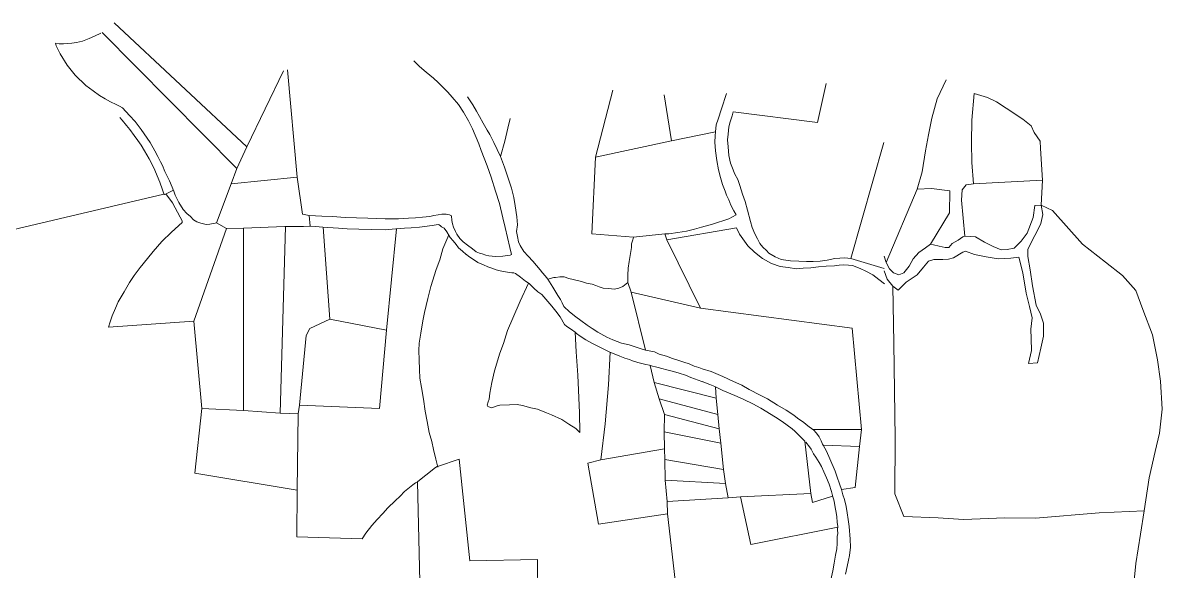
# Model space of a CAD drawing. Header units: millimetres. Extents: x 612319 to 615713, y 1315830 to 1319872.
# Drawn here: x 613023 to 614256, y 1318373 to 1318966 of the extents above; entities that cross this region are included whole.
import ezdxf

# ---------------------------------------------------------------- set-up
doc = ezdxf.new("R2010")
doc.units = ezdxf.units.MM
doc.layers.add('2', color=7, linetype='Continuous')
doc.layers.add('3', color=7, linetype='Continuous')

msp = doc.modelspace()

# ---------------------------------------------------------------- linework, layer by layer
at = {"layer": '2', "color": 1, "lineweight": 0}
for p, q in [((613122.069, 1318966.411), (613265.332, 1318832.446)), ((613108.861, 1318956.023), (613254.783, 1318808.87)), ((613265.332, 1318832.446), (613305.299, 1318914.561)), ((613309.494, 1318915.425), (613319.869, 1318799.449)), ((613882.987, 1318858.514), (613892.184, 1318900.768)), ((613661.303, 1318893.543), (613642.744, 1318820.984)), ((613717.131, 1318888.405), (613724.894, 1318838.647)), ((613791.654, 1318870.03), (613882.987, 1318858.514)), ((613547.748, 1318852.484), (613544.599, 1318838.527)), ((613550.363, 1318862.886), (613547.748, 1318852.484)), ((613724.894, 1318838.647), (613642.744, 1318820.984)), ((613724.894, 1318838.647), (613772.707, 1318848.569)), ((613254.783, 1318808.87), (613265.332, 1318832.446)), ((613544.599, 1318838.527), (613540.033, 1318821.785)), ((613954.758, 1318837.098), (613918.862, 1318711.555)), ((613642.744, 1318820.984), (613638.585, 1318738.271)), ((613248.337, 1318792.133), (613254.783, 1318808.87)), ((613232.602, 1318750.033), (613248.337, 1318792.133)), ((613319.869, 1318799.449), (613248.337, 1318792.133)), ((613319.869, 1318799.449), (613325.763, 1318759.394)), ((613005.765, 1318740.995), (613175.68, 1318781.153)), ((613186.485, 1318784.221), (613187.756, 1318779.917)), ((613187.756, 1318779.917), (613191.821, 1318772.292)), ((613191.821, 1318772.292), (613196.521, 1318764.666)), ((613196.521, 1318764.666), (613200.458, 1318760.218)), ((614117.992, 1318768.866), (614124.852, 1318769.138)), ((613200.458, 1318760.218), (613204.394, 1318756.913)), ((613204.394, 1318756.913), (613207.697, 1318753.227)), ((613207.697, 1318753.227), (613211.506, 1318751.193)), ((613325.763, 1318759.394), (613332.737, 1318758.196)), ((613332.737, 1318758.196), (613333.891, 1318746.456)), ((613243.614, 1318743.992), (613207.986, 1318643.675)), ((613211.506, 1318751.193), (613215.695, 1318749.667)), ((613215.695, 1318749.667), (613221.536, 1318748.394)), ((613221.536, 1318748.394), (613225.344, 1318748.775)), ((613225.344, 1318748.775), (613229.025, 1318749.409)), ((613229.025, 1318749.409), (613231.183, 1318749.663)), ((613231.183, 1318749.663), (613232.602, 1318750.033)), ((613243.614, 1318743.992), (613232.602, 1318750.033)), ((613261.901, 1318744.389), (613243.614, 1318743.992)), ((613261.774, 1318547.262), (613261.901, 1318744.389)), ((613306.735, 1318746.276), (613261.901, 1318744.389)), ((613307.477, 1318746.278), (613301.375, 1318544.478)), ((613355.421, 1318645.953), (613347.944, 1318745.502)), ((613427.52, 1318743.81), (613416.557, 1318634.142)), ((613638.585, 1318738.271), (613683.885, 1318734.486)), ((613681.801, 1318727.257), (613683.103, 1318731.696)), ((613683.103, 1318731.696), (613683.885, 1318734.486)), ((613683.885, 1318734.486), (613717.812, 1318738.162)), ((613717.812, 1318738.162), (613720.05, 1318731.662)), ((613720.05, 1318731.662), (613756.458, 1318657.784)), ((613680.06, 1318714.942), (613681.519, 1318723.446)), ((613681.519, 1318723.446), (613681.801, 1318727.257)), ((613678.182, 1318701.229), (613678.995, 1318708.213)), ((613678.995, 1318708.213), (613680.06, 1318714.942)), ((613955.22, 1318700.714), (613918.862, 1318711.555)), ((613955.172, 1318714.27), (613957.067, 1318707.154)), ((613591.247, 1318689.069), (613597.611, 1318691.18)), ((613597.611, 1318691.18), (613599.515, 1318691.038)), ((613599.515, 1318691.038), (613603.965, 1318691.893)), ((613603.965, 1318691.893), (613608.788, 1318691.729)), ((613608.788, 1318691.729), (613613.982, 1318690.036)), ((613677.746, 1318693.606), (613678.182, 1318701.229)), ((613677.813, 1318685.471), (613677.746, 1318693.606)), ((613613.982, 1318690.036), (613624.755, 1318687.41)), ((613624.755, 1318687.41), (613627.67, 1318686.751)), ((613627.67, 1318686.751), (613632.99, 1318684.93)), ((613632.99, 1318684.93), (613638.949, 1318683.867)), ((613638.949, 1318683.867), (613643.001, 1318682.31)), ((613643.001, 1318682.31), (613646.8, 1318680.882)), ((613646.8, 1318680.882), (613651.106, 1318679.451)), ((613651.106, 1318679.451), (613656.945, 1318679.151)), ((613656.945, 1318679.151), (613663.415, 1318678.465)), ((613663.415, 1318678.465), (613667.867, 1318679.574)), ((613667.867, 1318679.574), (613672.45, 1318681.318)), ((613672.45, 1318681.318), (613677.813, 1318685.471)), ((613677.813, 1318685.471), (613681.421, 1318675.274)), ((613681.421, 1318675.274), (613696.835, 1318612.618)), ((613681.421, 1318675.274), (613756.458, 1318657.784)), ((613756.458, 1318657.784), (613920.597, 1318636.168)), ((613207.986, 1318643.675), (613115.762, 1318637.248)), ((613207.986, 1318643.675), (613216.709, 1318549.443)), ((613333.523, 1318635.919), (613355.421, 1318645.953)), ((613355.421, 1318645.953), (613416.557, 1318634.142)), ((613329.669, 1318628.19), (613333.523, 1318635.919)), ((613416.557, 1318634.142), (613408.828, 1318549.415)), ((613920.597, 1318636.168), (613930.463, 1318526.653)), ((613322.376, 1318553.12), (613329.669, 1318628.19)), ((613656.711, 1318574.975), (613658.76, 1318610.126)), ((613706.12, 1318577.469), (613701.983, 1318595.944)), ((614111.157, 1318598.228), (614121.066, 1318598.764)), ((613653.165, 1318532.673), (613656.711, 1318574.975)), ((613706.12, 1318577.469), (613773.19, 1318560.695)), ((613711.732, 1318559.769), (613706.12, 1318577.469)), ((613772.465, 1318572.828), (613773.19, 1318560.695)), ((613711.732, 1318559.769), (613775.228, 1318542.904)), ((613717.221, 1318542.831), (613711.732, 1318559.769)), ((613773.19, 1318560.695), (613775.228, 1318542.904)), ((613216.709, 1318549.443), (613209.32, 1318479.585)), ((613216.709, 1318549.443), (613261.774, 1318547.262)), ((613261.774, 1318547.262), (613301.375, 1318544.478)), ((613301.375, 1318544.478), (613321.179, 1318543.722)), ((613319.811, 1318460.99), (613321.179, 1318543.722)), ((613321.179, 1318543.722), (613322.376, 1318553.12)), ((613408.828, 1318549.415), (613322.376, 1318553.12)), ((613716.859, 1318524.277), (613717.221, 1318542.831)), ((613717.221, 1318542.831), (613776.503, 1318527.528)), ((613775.228, 1318542.904), (613776.503, 1318527.528)), ((613648.369, 1318493.937), (613653.165, 1318532.673)), ((613716.859, 1318524.277), (613778.286, 1318512.025)), ((613717.26, 1318505.846), (613716.859, 1318524.277)), ((613776.503, 1318527.528), (613778.286, 1318512.025)), ((613930.463, 1318526.653), (613878.026, 1318526.808)), ((613928.297, 1318508.24), (613930.463, 1318526.653)), ((613717.26, 1318505.846), (613648.369, 1318493.937)), ((613717.573, 1318494.151), (613717.26, 1318505.846)), ((613778.286, 1318512.025), (613781.344, 1318483.305)), ((613875.831, 1318457.598), (613869.123, 1318514.243)), ((613889.202, 1318509.816), (613928.297, 1318508.24)), ((613928.297, 1318508.24), (613923.784, 1318464.042)), ((613471.905, 1318486.802), (613495.236, 1318494.617)), ((613495.236, 1318494.617), (613506.788, 1318384.608)), ((613648.369, 1318493.937), (613634.253, 1318490.338)), ((613717.573, 1318494.151), (613781.344, 1318483.305)), ((613718.205, 1318471.778), (613717.573, 1318494.151)), ((613634.253, 1318490.338), (613645.806, 1318424.304)), ((613781.344, 1318483.305), (613783.508, 1318468.183)), ((613209.32, 1318479.585), (613319.811, 1318460.99)), ((613453.768, 1318306.767), (613450.27, 1318469.981)), ((613718.205, 1318471.778), (613783.508, 1318468.183)), ((613720.359, 1318449.014), (613718.205, 1318471.778)), ((613319.811, 1318460.99), (613319.392, 1318410.662)), ((613783.508, 1318468.183), (613786.155, 1318452.68)), ((613799.748, 1318453.741), (613875.831, 1318457.598)), ((613875.831, 1318457.598), (613877.424, 1318447.675)), ((613923.784, 1318464.042), (613909.04, 1318461.87)), ((613720.359, 1318449.014), (613786.155, 1318452.68)), ((613720.79, 1318435.666), (613720.359, 1318449.014)), ((613786.155, 1318452.68), (613799.748, 1318453.741)), ((613799.748, 1318453.741), (613810.75, 1318402.2)), ((613877.424, 1318447.675), (613899.224, 1318454.741)), ((613645.806, 1318424.304), (613720.79, 1318435.666)), ((613728.88, 1318363.68), (613720.79, 1318435.666)), ((613810.75, 1318402.2), (613904.785, 1318421.073)), ((613319.392, 1318410.662), (613390.106, 1318408.452)), ((613506.788, 1318384.608), (613579.937, 1318386.195)), ((613579.937, 1318386.195), (613579.477, 1318306.762))]:
    msp.add_line(p, q, dxfattribs=at)
for points in [[(613107.488, 1318955.029), (613100.489, 1318952.025), (613095.016, 1318949.264), (613087.639, 1318946.644), (613081.283, 1318945.033), (613076.076, 1318944.559), (613071.25, 1318943.955), (613067.059, 1318943.601), (613062.49, 1318943.758), (613058.559, 1318944.419), (613059.051, 1318941.62), (613063.571, 1318932.822), (613071.118, 1318920.699), (613079.688, 1318909.968), (613091.301, 1318898.582), (613099.012, 1318892.94), (613105.965, 1318887.939), (613112.037, 1318884.341), (613117.985, 1318881.125), (613123.932, 1318877.909), (613127.604, 1318876.36), (613131.02, 1318874.431), (613138.59, 1318866.249), (613144.519, 1318859.729), (613151.197, 1318851.043), (613157.617, 1318841.724), (613160.763, 1318836.875), (613165.79, 1318828.073), (613169.182, 1318821.824), (613172.196, 1318816.086), (613174.204, 1318812.006), (613176.832, 1318805.507), (613181.852, 1318795.435), (613186.485, 1318784.221)], [(613446.193, 1318925.188), (613452.375, 1318919.322), (613459.567, 1318913.165), (613467.517, 1318906.494), (613472.435, 1318901.752), (613478.484, 1318895.604), (613482.896, 1318891.248), (613487.557, 1318886.128), (613494.353, 1318877.94), (613499.754, 1318869.89), (613505.399, 1318860.568), (613509.524, 1318851.638), (613516.389, 1318835.442), (613519.003, 1318828.304), (613525.357, 1318811.604), (613529.965, 1318799.366), (613534.426, 1318784.332), (613538.773, 1318770.952), (613542.341, 1318755.418), (613545.06, 1318745.228), (613547.648, 1318734.404), (613550.106, 1318723.327), (613551.702, 1318715.815), (613550.428, 1318715.317), (613542.422, 1318714.235), (613534.42, 1318713.916), (613527.188, 1318714.608), (613523.892, 1318715.269), (613520.091, 1318716.443), (613517.179, 1318717.482), (613513.761, 1318718.907), (613509.466, 1318721.864), (613504.162, 1318725.846), (613499.492, 1318729.695), (613495.962, 1318733.155), (613492.822, 1318737.755), (613491.32, 1318740.69), (613489.196, 1318745.409), (613487.952, 1318748.978), (613487.218, 1318752.797), (613486.746, 1318757.758), (613484.595, 1318758.664), (613481.045, 1318759.455), (613476.603, 1318759.616), (613472.533, 1318758.758), (613467.704, 1318758.16), (613463.506, 1318757.049), (613455.627, 1318756.094), (613447.879, 1318755.646), (613440.51, 1318755.068), (613429.46, 1318754.518), (613415.239, 1318754.375), (613396.325, 1318755.031), (613371.954, 1318755.983), (613358.249, 1318756.98), (613346.445, 1318757.453), (613332.737, 1318758.196)], [(613784.563, 1318890.04), (613778.982, 1318873.306), (613775.474, 1318862.402), (613773.397, 1318856.19), (613772.707, 1318848.569)], [(613504.064, 1318886.38), (613509.841, 1318877.692), (613514.108, 1318870.795), (613517.368, 1318865.177), (613521.252, 1318858.029), (613525.512, 1318850.242), (613528.525, 1318845.516), (613532.78, 1318837.094), (613536.279, 1318829.44), (613540.033, 1318821.785)], [(613185.946, 1318785.525), (613176.819, 1318780.853), (613175.527, 1318781.389), (613174.183, 1318785.954), (613171.183, 1318794.234), (613164.798, 1318809.78), (613159.903, 1318819.47), (613154.873, 1318827.89), (613151.1, 1318834.015), (613147.701, 1318838.993), (613143.671, 1318844.484), (613138.884, 1318850.997), (613135.227, 1318855.214), (613130.563, 1318860.964), (613128.043, 1318864.157)], [(613918.862, 1318711.555), (613912.519, 1318712.24), (613901.594, 1318711.435), (613893.329, 1318709.847), (613885.956, 1318708.634), (613878.335, 1318708.185), (613871.099, 1318708.368), (613862.593, 1318708.561), (613853.583, 1318709.14), (613843.563, 1318710.616), (613836.98, 1318713.21), (613830.282, 1318717.457), (613827.635, 1318720.146), (613823.727, 1318723.99), (613820.454, 1318727.829), (613817.952, 1318732.932), (613815.198, 1318738.292), (613812.2, 1318745.052), (613810.596, 1318751.42), (613807.132, 1318763.903), (613804.532, 1318773.075), (613801.671, 1318781.105), (613798.945, 1318790.405), (613796.582, 1318797.16), (613793.575, 1318802.649), (613790.334, 1318810.936), (613788.711, 1318814.635), (613786.993, 1318822.783), (613786.174, 1318832.449), (613785.594, 1318839.953), (613786.147, 1318846.05), (613786.965, 1318853.797), (613788.529, 1318859.377), (613790.48, 1318865.717), (613791.654, 1318870.03)], [(613772.707, 1318848.569), (613772.039, 1318844.126), (613771.991, 1318837.517), (613772.556, 1318827.98), (613773.878, 1318817.674), (613775.962, 1318807.489), (613777.806, 1318799.213), (613780.035, 1318791.569), (613782.904, 1318784.429), (613784.395, 1318779.969), (613787.025, 1318774.991), (613789.015, 1318769.383), (613792.524, 1318763), (613794.905, 1318758.787), (613787.129, 1318754.526), (613769.439, 1318748.817), (613757.479, 1318745.352), (613749.846, 1318743.377), (613741.197, 1318741.284), (613731.918, 1318739.831), (613722.129, 1318738.128), (613717.812, 1318738.162)], [(613540.033, 1318821.785), (613544.394, 1318810.438), (613547.995, 1318799.352), (613551.844, 1318787.501), (613554.184, 1318777.569), (613555.769, 1318768.532), (613557.713, 1318756.569), (613558.285, 1318747.921), (613557.344, 1318740.811), (613558.194, 1318735.466), (613559.548, 1318729.608), (613561.17, 1318725.783), (613565.058, 1318719.143), (613569.974, 1318714.274), (613574.759, 1318708.772), (613582.815, 1318699.303), (613585.33, 1318695.979), (613588.227, 1318692.779), (613591.247, 1318689.069)], [(613177.991, 1318781.453), (613184.857, 1318771.803), (613193.275, 1318756.373), (613195.66, 1318752.327), (613195.526, 1318750.513), (613184.038, 1318740.161), (613173.567, 1318729.93), (613164.109, 1318719.312), (613157.843, 1318711.724), (613150.168, 1318701.984), (613143.514, 1318693.255), (613138.39, 1318685.534), (613132.618, 1318675.528), (613126.334, 1318664.763), (613123.501, 1318658.044), (613119.896, 1318649.424), (613117.7, 1318642.955), (613115.762, 1318637.248)], [(614042.365, 1318735.861), (614053.804, 1318734.875), (614063.478, 1318729.307), (614072.896, 1318724.501), (614081.801, 1318720.965), (614088.154, 1318721.236), (614095.773, 1318722.782), (614103.119, 1318730.43), (614109.699, 1318739.093), (614116.254, 1318755.893), (614117.992, 1318768.866)], [(614121.066, 1318598.764), (614124.574, 1318614.792), (614127.329, 1318627.768), (614127.286, 1318641.498), (614124.205, 1318651.407), (614119.6, 1318661.057), (614115.722, 1318682.152), (614113.127, 1318699.435), (614110.541, 1318713.668), (614110.517, 1318721.296), (614116.073, 1318732.499), (614120.368, 1318740.393), (614124.66, 1318749.558), (614126.662, 1318759.226), (614124.852, 1318769.138)], [(613333.275, 1318746.495), (613326.798, 1318746.281), (613321.592, 1318746.312), (613306.735, 1318746.276)], [(613347.745, 1318745.517), (613339.876, 1318746.074), (613333.275, 1318746.495)], [(613426.589, 1318743.765), (613415.154, 1318742.564), (613400.299, 1318742.909), (613386.715, 1318743.373), (613374.145, 1318743.577), (613364.5, 1318744.398), (613353.076, 1318745.103), (613347.745, 1318745.517)], [(613484.547, 1318735.999), (613481.931, 1318740.25), (613479.035, 1318744.462), (613476.25, 1318745.877), (613475.06, 1318746.823), (613473.476, 1318748.082), (613472.581, 1318748.314), (613465.972, 1318747.211), (613452.248, 1318745.388), (613443.101, 1318744.554), (613435.988, 1318744.216), (613426.589, 1318743.765)], [(613720.05, 1318731.662), (613795.311, 1318744.803), (613798.561, 1318737.786), (613807.61, 1318725.132), (613814.799, 1318718.467), (613823.509, 1318711.535), (613833.247, 1318706.248), (613842.365, 1318702.999), (613851.117, 1318701.787), (613860.377, 1318700.571), (613867.491, 1318701.151), (613875.872, 1318701.34), (613883.88, 1318702.549), (613892.137, 1318703.12), (613901.41, 1318703.683), (613906.241, 1318704.535), (613911.32, 1318704.623), (613916.524, 1318704.328), (613920.839, 1318704.04), (613929.068, 1318700.798), (613935.396, 1318697.953), (613942.73, 1318693.828), (613949.168, 1318688.821), (613955.275, 1318684.304)], [(613483.9, 1318737.05), (613477.636, 1318722.102), (613474.264, 1318710.048), (613470.267, 1318699.523), (613464.573, 1318681.129), (613461.197, 1318668.186), (613457.554, 1318653.21), (613455.725, 1318644.325), (613453.742, 1318630.737), (613452.028, 1318619.945), (613451.728, 1318611.939), (613451.925, 1318602.152), (613452.372, 1318591.6), (613452.698, 1318582.066), (613454.417, 1318572.014), (613456.63, 1318559.418), (613458.459, 1318546.443), (613460.553, 1318535.246), (613462.897, 1318523.412), (613465.762, 1318513.862), (613467.361, 1318504.955), (613469.967, 1318494.517), (613472.077, 1318486.116)], [(613571.127, 1318684.419), (613566.826, 1318687.114), (613561.645, 1318691.467), (613556.079, 1318695.187), (613554.179, 1318695.961), (613552.276, 1318696.227), (613545.171, 1318697.287), (613539.59, 1318698.338), (613535.279, 1318699.381), (613530.718, 1318701.061), (613526.282, 1318702.486), (613521.469, 1318704.676), (613515.517, 1318707.381), (613510.709, 1318710.461), (613505.776, 1318713.669), (613502.996, 1318715.973), (613502.741, 1318715.848), (613498.699, 1318719.431), (613494.402, 1318723.016), (613491.883, 1318726.59), (613488.859, 1318730.549), (613485.579, 1318734.254), (613484.447, 1318736.168)], [(614005.035, 1318727.116), (614008.595, 1318726.363), (614014.445, 1318724.853), (614021.057, 1318723.345), (614025.123, 1318723.356), (614028.667, 1318727.688), (614035.263, 1318731.52), (614040.081, 1318734.838), (614042.365, 1318735.861)], [(613957.067, 1318707.154), (613960.9, 1318700.553), (613965.234, 1318695.988), (613970.831, 1318693.969), (613976.416, 1318696.018), (613981.984, 1318703.407), (613986.28, 1318711.046), (613992.611, 1318717.929), (613999.71, 1318723.288), (614005.035, 1318727.116)], [(613964.516, 1318681.746), (613970.121, 1318677.439), (613978.735, 1318685.853), (613990.653, 1318694.022), (613997.743, 1318702.178), (614003.059, 1318708.803), (614008.9, 1318710.344), (614018.556, 1318710.624), (614024.654, 1318710.895), (614030.24, 1318712.436), (614040.132, 1318718.31), (614043.179, 1318719.336), (614052.846, 1318716.056), (614065.561, 1318713.293), (614078.529, 1318711.039), (614092.249, 1318711.839), (614100.886, 1318713.133), (614105.005, 1318696.108), (614108.886, 1318673.996), (614112.49, 1318659.512), (614115.069, 1318647.314), (614113.583, 1318635.105), (614114.124, 1318624.681), (614114.417, 1318612.222), (614111.157, 1318598.228)], [(613955.226, 1318698.252), (613958.14, 1318689.103), (613964.516, 1318681.746)], [(613570.302, 1318684.936), (613561.111, 1318665.535), (613553.105, 1318647.167), (613547.42, 1318633.739), (613543, 1318619.537), (613539.243, 1318609.271), (613533.263, 1318590.125), (613530.631, 1318577.435), (613528.261, 1318565.887), (613527.833, 1318559.408), (613526.757, 1318556.585), (613525.391, 1318552.933), (613526.251, 1318551.412), (613530.513, 1318550.292), (613536.396, 1318552.287), (613539.34, 1318552.963), (613549.628, 1318553.518), (613558.008, 1318553.58), (613563.715, 1318552.646), (613572.713, 1318550.287), (613579.937, 1318548.579), (613589.558, 1318544.564), (613595.003, 1318542.614), (613606.139, 1318537.571), (613613.721, 1318532.554), (613621.431, 1318527.791), (613625.716, 1318523.436), (613625.49, 1318544.665), (613623.629, 1318585.353), (613621.909, 1318610.66), (613620.599, 1318632.007)], [(613620.599, 1318632.007), (613616.68, 1318634.954), (613611.873, 1318638.161), (613609.346, 1318640.21), (613604.441, 1318648.374), (613599.778, 1318654.503), (613595.492, 1318659.868), (613589.06, 1318667.533), (613584.518, 1318672.517), (613580.346, 1318675.593), (613576.178, 1318679.431), (613572.263, 1318683.268), (613571.127, 1318684.419)], [(613591.247, 1318689.069), (613596.646, 1318680.638), (613601.913, 1318671.699), (613604.674, 1318667.229), (613606.805, 1318663.527), (613608.554, 1318659.573), (613614.606, 1318653.806), (613621.297, 1318648.542), (613626.981, 1318644.431), (613633.546, 1318639.422), (613639.107, 1318635.82), (613645.299, 1318631.832), (613655.165, 1318626.67), (613661.618, 1318623.697), (613670.861, 1318620.066), (613678.973, 1318618.223), (613686.574, 1318615.876), (613690.88, 1318614.444), (613696.835, 1318612.618)], [(613658.397, 1318610.266), (613639.321, 1318619.692), (613632.359, 1318623.547), (613626.288, 1318627.651), (613622.242, 1318630.599), (613620.599, 1318632.007)], [(613701.212, 1318596.165), (613697.091, 1318596.97), (613688.597, 1318599.31), (613682.892, 1318600.87), (613679.473, 1318602.416), (613674.401, 1318603.718), (613668.954, 1318605.912), (613663.001, 1318608.49), (613658.313, 1318610.298)], [(613696.835, 1318612.618), (613706.596, 1318610.508), (613711.657, 1318608.181), (613719.387, 1318606.087), (613725.972, 1318603.621), (613731.799, 1318601.796), (613738.384, 1318599.457), (613744.084, 1318597.633), (613749.654, 1318595.301), (613754.595, 1318593.865), (613758.265, 1318592.184)], [(613759.891, 1318577.844), (613757.808, 1318578.679), (613746.024, 1318583.072), (613739.942, 1318585.27), (613733.353, 1318587.725), (613727.14, 1318589.288), (613720.041, 1318591.238), (613714.59, 1318592.796), (613710.658, 1318593.583), (613707.742, 1318594.363), (613704.319, 1318595.274), (613701.15, 1318596.183)], [(613758.265, 1318592.184), (613767.767, 1318589.313), (613780.678, 1318583.874), (613792.192, 1318578.446), (613801.178, 1318574.563), (613809.143, 1318569.798), (613820.781, 1318563.988), (613829.003, 1318559.729), (613839.747, 1318553.163), (613848.849, 1318547.626), (613857.19, 1318542.35), (613861.229, 1318539.014), (613868.178, 1318534.384), (613872.596, 1318530.79), (613878.026, 1318526.808), (613878.656, 1318526.167)], [(613771.972, 1318573.077), (613766.297, 1318575.45), (613761.736, 1318577.257), (613758.359, 1318578.464)], [(613793.419, 1318563.607), (613780.353, 1318568.882), (613771.87, 1318573.128)], [(613869.123, 1318514.243), (613866.397, 1318516.883), (613862.485, 1318521.101), (613858.571, 1318524.938), (613855.666, 1318527.497), (613850.101, 1318531.344), (613844.663, 1318535.19), (613837.327, 1318540.065), (613821.51, 1318549.694), (613812.902, 1318554.322), (613803.153, 1318559.084), (613792.934, 1318563.831)], [(613878.656, 1318526.167), (613881.679, 1318522.839), (613884.571, 1318518.876), (613886.95, 1318514.282), (613888.194, 1318510.84), (613889.202, 1318509.816)], [(613899.418, 1318453.847), (613898.19, 1318459.495), (613895.571, 1318467.645), (613892.817, 1318474.525), (613889.807, 1318480.899), (613887.174, 1318486.761), (613884.66, 1318491.098), (613881.138, 1318496.839), (613878.746, 1318500.539), (613875.981, 1318505.386), (613874.217, 1318507.811), (613870.184, 1318512.92)], [(613889.202, 1318509.816), (613892.582, 1318503.18), (613896.332, 1318495.143), (613901.947, 1318481.626), (613904.312, 1318475.125), (613906.799, 1318467.861), (613909.04, 1318461.87)], [(613450.27, 1318469.981), (613455.885, 1318474.776), (613462.391, 1318479.948), (613468.257, 1318484.36), (613471.875, 1318486.921)], [(613390.106, 1318408.452), (613394.205, 1318414.654), (613400.601, 1318422.749), (613406.48, 1318429.323), (613412.486, 1318435.768), (613417.982, 1318441.962), (613425.898, 1318449.54), (613431.261, 1318454.591), (613436.116, 1318459.772), (613441.6, 1318463.806), (613444.919, 1318466.963), (613447.852, 1318469.106), (613450.27, 1318469.981)], [(613909.04, 1318461.87), (613910.394, 1318456.012), (613912.261, 1318450.913), (613913.984, 1318443.401), (613915.078, 1318436.656), (613916.168, 1318429.529), (613917.128, 1318421.895), (613918.17, 1318408.033), (613918.615, 1318399.386), (613917.662, 1318390.623), (613916.607, 1318385.293), (613914.908, 1318378.57), (613913.198, 1318370.448)], [(613904.832, 1318422.342), (613904.346, 1318426.158), (613903.749, 1318432.771), (613902.642, 1318438.878), (613902.154, 1318442.313), (613901.166, 1318447.149), (613900.424, 1318450.585), (613899.427, 1318453.768), (613899.306, 1318454.786)], [(613899.345, 1318373.952), (613900.79, 1318382.331), (613902.491, 1318390.964), (613903.672, 1318397.566), (613904.086, 1318403.282), (613904.13, 1318410.908), (613904.912, 1318414.335), (613904.681, 1318418.276), (613904.832, 1318422.342)], [(613863.79, 1318297.817), (613866.553, 1318302.85), (613873.579, 1318310.052), (613877.421, 1318315.748), (613882.67, 1318323.088), (613884.731, 1318328.159), (613888.197, 1318334.747), (613890.91, 1318342.737), (613893.107, 1318349.333), (613894.66, 1318354.407), (613897.381, 1318363.796), (613898.163, 1318367.223), (613899.345, 1318373.952)]]:
    msp.add_lwpolyline(points, dxfattribs=at)
at = {"layer": '3', "color": 1, "lineweight": 0}
for p, q in [((614051.59, 1318792.335), (614126.293, 1318796.095)), ((614126.293, 1318796.095), (614124.852, 1318769.138)), ((613990.871, 1318786.579), (613957.067, 1318707.154))]:
    msp.add_line(p, q, dxfattribs=at)
for points in [[(614022.267, 1318904.901), (614012.42, 1318884.278), (614006.642, 1318863.158), (614003.14, 1318845.349), (613999.89, 1318828.05), (613996.149, 1318805.409), (613990.871, 1318786.579)], [(614052.301, 1318889.979), (614049.85, 1318860.985), (614049.671, 1318837.083), (614049.993, 1318815.47), (614051.59, 1318792.335)], [(614052.301, 1318889.979), (614066.8, 1318885.695), (614076.726, 1318880.89), (614086.912, 1318874.052), (614104.992, 1318862.404), (614114.164, 1318855.055), (614117.491, 1318847.69), (614123.872, 1318838.553), (614124.152, 1318830.417), (614126.293, 1318796.095)], [(614051.59, 1318792.335), (614043.716, 1318791.297), (614039.412, 1318785.946), (614038.685, 1318774.756), (614042.365, 1318735.861)], [(613990.871, 1318786.579), (614006.118, 1318787.128), (614025.947, 1318784.893)], [(614025.947, 1318784.893), (614025.767, 1318760.99), (614005.035, 1318727.116)], [(614124.852, 1318769.138), (614137.069, 1318763.323), (614169.711, 1318727.049), (614194.676, 1318707.791), (614212.765, 1318693.345), (614227.301, 1318677.111), (614234.99, 1318656.281), (614245.24, 1318629.101), (614250.662, 1318601.908), (614254.039, 1318578.778), (614255.912, 1318548.778), (614252.944, 1318522.58), (614248.431, 1318502.989), (614241.659, 1318474.492), (614236.434, 1318438.879)], [(614236.434, 1318438.879), (614187.649, 1318436.46), (614118.798, 1318430.681), (614085.505, 1318431.101), (614040.784, 1318429.455), (614013.332, 1318431.162), (613976.479, 1318432.589), (613966.491, 1318457.227), (613967.064, 1318517.491), (613965.473, 1318619.96), (613964.516, 1318681.746)], [(614236.434, 1318438.879), (614232.447, 1318413.695), (614227.211, 1318381.642), (614223.524, 1318341.711), (614220.413, 1318280.168), (614168.295, 1318286.894), (614143.373, 1318292.676), (614135.24, 1318292.908)]]:
    msp.add_lwpolyline(points, dxfattribs=at)

doc.saveas('drawing.dxf')
